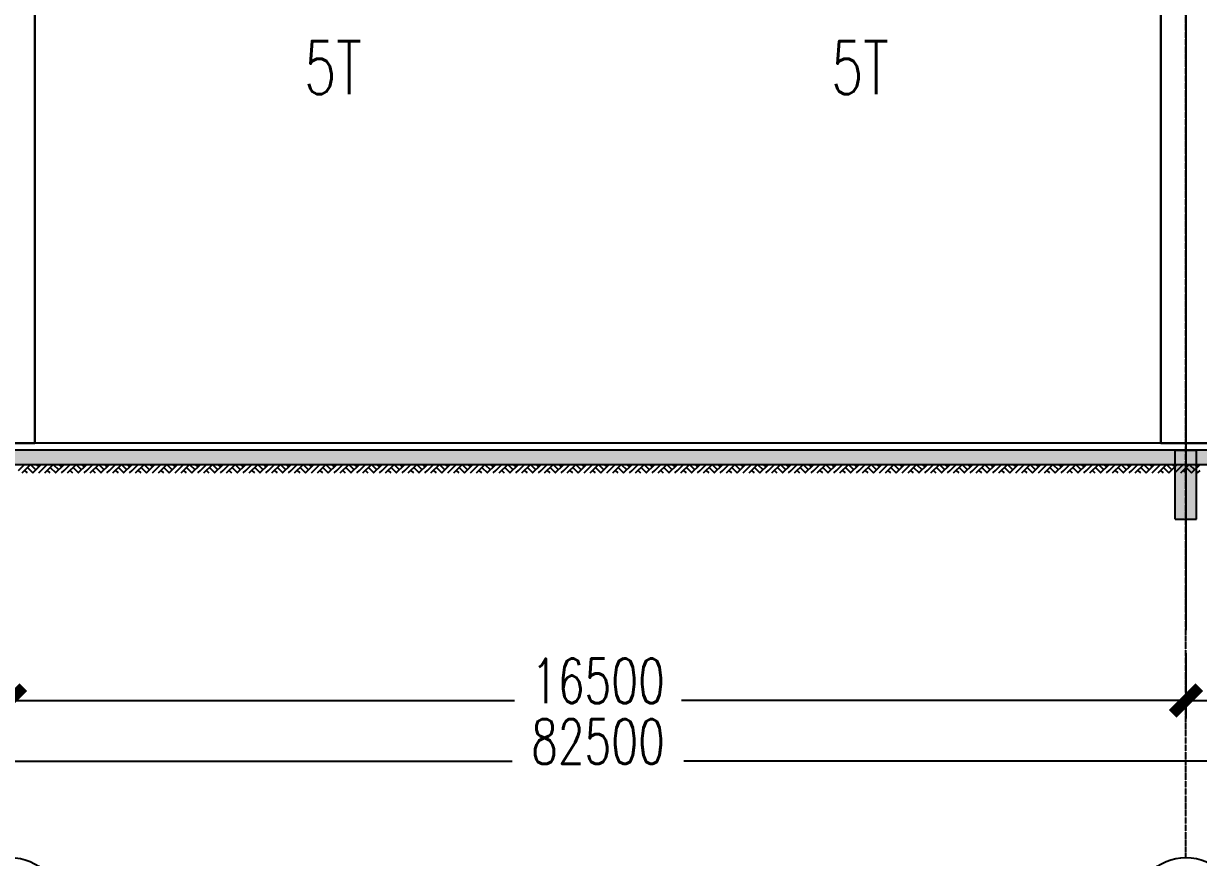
# Model space of a CAD drawing. Extents: x 220580 to 2027826, y -309201 to 71987.
# Drawn here: x 1078239 to 1094725, y -228168 to -216470 of the extents above; entities that cross this region are included whole.
import ezdxf
from ezdxf.enums import TextEntityAlignment as Align

# ---------------------------------------------------------------- set-up
doc = ezdxf.new("R2010")
doc.units = 0
doc.linetypes.add('__DASH', pattern=[0.35, 0.25, -0.1])
doc.linetypes.add('DOTE', pattern=[2.42, 2, -0.2, 0.02, -0.2])
for name, color, linetype in [('3符号', 173, 'Continuous'), ('A-AXIS-DOTE', 14, 'DOTE'), ('A-HATCH-1', 252, 'Continuous'), ('A-LIN-V', 9, 'Continuous'), ('AS-COLN', 6, 'Continuous'), ('AS-WALL', 40, 'Continuous'), ('COLUMN', 4, 'Continuous'), ('DIM', 173, 'Continuous'), ('FHSGH10105-主梁-06', 7, 'Continuous'), ('PUB_HATCH', 8, 'Continuous')]:
    doc.layers.add(name, color=color, linetype=linetype)
doc.styles.add('_TCH_AXIS', font='COMPLEX', dxfattribs={"bigfont": 'GBCBIG'})
doc.styles.add('A-STANDARD', font='SIMPLEX', dxfattribs={"bigfont": 'GBCBIG'})
doc.styles.add('DHTEXT-1', font='ROMANS.shx', dxfattribs={"width": 0.7, "bigfont": 'CHINESE.shx'})
doc.dimstyles.new('ZN250', dxfattribs={"dimscale": 250, "dimtxt": 2.5, "dimasz": 1.5, "dimexe": 1, "dimexo": 2, "dimgap": 0.9, "dimtad": 1, "dimdec": 0, "dimdsep": 46, "dimtxsty": 'DHTEXT-1', "dimblk": 'ARCHTICK', "dimcen": 2.5, "dimclrd": 173, "dimclre": 173, "dimclrt": 7, "dimazin": 2, "dimtfac": 1, "dimtdec": 0, "dimtix": 1, "dimtmove": 2, "dimatfit": 3, "dimfxl": 0, "dimarcsym": 0})

# ---------------------------------------------------------------- blocks, each defined once
blk = doc.blocks.new('23423wer-M')
at = {"layer": 'A-AXIS-DOTE', "color": 1}
blk.add_line((1667005, 543376), (1667005, 531172), dxfattribs=at)
blk = doc.blocks.new('55555')
at = {"layer": 'COLUMN'}
for points in [[(-350, 700), (-350, -14200), (350, -14200), (350, 700)], [(16850, 700), (16850, -14200), (16150, -14200), (16150, 700)]]:
    blk.add_lwpolyline(points, close=True, dxfattribs=at)
blk = doc.blocks.new('23423wer')
at = {"layer": 'A-AXIS-DOTE', "color": 1}
blk.add_line((-1667005, 543376), (-1667005, 531172), dxfattribs=at)
blk = doc.blocks.new('G$C20E3758E')
at = {"layer": 'FHSGH10105-主梁-06', "color": 3, "linetype": 'Continuous', "style": 'A-STANDARD', "width": 0.705882}
blk.add_text('5T', height=473.248, dxfattribs=at).set_placement((1867.71, -101.65))
blk = doc.blocks.new('G$C20E3758E-M')
at = {"layer": 'FHSGH10105-主梁-06', "color": 3, "linetype": 'Continuous', "style": 'A-STANDARD', "width": 0.705882}
blk.add_text('5T', height=473.248, dxfattribs=at).set_placement((-2408.56, -101.65))
blk = doc.blocks.new('$LinePat$素土夯实')
at = {"color": 0}
for p, q in [((0, -210), (210, 0)), ((120, -300), (420, 0)), ((420, 0), (608, -188)), ((495, -300), (795, 0)), ((615, 0), (705, -90)), ((210, -210), (300, -300)), ((315, -105), (502, -293)), ((705, -300), (795, -210))]:
    blk.add_line(p, q, dxfattribs=at)
blk = doc.blocks.new('_ArchTick')
at = {"color": 0, "linetype": 'ByBlock', "const_width": 0.4}
blk.add_lwpolyline([(-0.5, -0.5), (0.5, 0.5)], dxfattribs=at)
blk = doc.blocks.new('*D1066')
at = {"layer": 'Defpoints', "color": 0, "ltscale": 2500, "transparency": 16777216}
for p in [(0, -2825), (82500, -2825), (82500, -4462)]:
    blk.add_point(p, dxfattribs=at)
at = {"layer": 'DIM', "color": 173, "linetype": 'ByBlock', "lineweight": -2, "ltscale": 2500, "transparency": 16777216}
for p, q in [((0, -3325), (0, -4712)), ((82500, -3325), (82500, -4712)), ((0, -4462), (40046, -4462)), ((82500, -4462), (42454, -4462))]:
    blk.add_line(p, q, dxfattribs=at)
at = {"layer": 'DIM', "color": 173, "lineweight": -2, "ltscale": 2500, "transparency": 16777216, "xscale": 375, "yscale": 375, "zscale": 375, "rotation": 180}
blk.add_blockref('_ArchTick', (0, -4462), dxfattribs=at)
at = {"layer": 'DIM', "color": 173, "lineweight": -2, "ltscale": 2500, "transparency": 16777216, "xscale": 375, "yscale": 375, "zscale": 375}
blk.add_blockref('_ArchTick', (82500, -4462), dxfattribs=at)
at = {"layer": 'DIM', "color": 7, "ltscale": 2500, "transparency": 16777216, "insert": (41250, -4187), "char_height": 625, "attachment_point": 5, "style": 'DHTEXT-1'}
blk.add_mtext('82500', dxfattribs=at)
blk = doc.blocks.new('*D1073')
at = {"layer": 'Defpoints', "color": 0, "ltscale": 2500, "transparency": 16777216}
for p in [(49500, -2447), (66000, -2447), (66000, -3612)]:
    blk.add_point(p, dxfattribs=at)
at = {"layer": 'DIM', "color": 173, "linetype": 'ByBlock', "lineweight": -2, "ltscale": 2500, "transparency": 16777216}
for p, q in [((49500, -2947), (49500, -3862)), ((66000, -2947), (66000, -3862)), ((49500, -3612), (56577, -3612)), ((66000, -3612), (58923, -3612))]:
    blk.add_line(p, q, dxfattribs=at)
at = {"layer": 'DIM', "color": 173, "lineweight": -2, "ltscale": 2500, "transparency": 16777216, "xscale": 375, "yscale": 375, "zscale": 375, "rotation": 180}
blk.add_blockref('_ArchTick', (49500, -3612), dxfattribs=at)
at = {"layer": 'DIM', "color": 173, "lineweight": -2, "ltscale": 2500, "transparency": 16777216, "xscale": 375, "yscale": 375, "zscale": 375}
blk.add_blockref('_ArchTick', (66000, -3612), dxfattribs=at)
at = {"layer": 'DIM', "color": 7, "ltscale": 2500, "transparency": 16777216, "insert": (57750, -3337), "char_height": 625, "attachment_point": 5, "style": 'DHTEXT-1'}
blk.add_mtext('16500', dxfattribs=at)
blk = doc.blocks.new('*D1074')
at = {"layer": 'Defpoints', "color": 0, "ltscale": 2500, "transparency": 16777216}
for p in [(33000, -2447), (49500, -2447), (49500, -3612)]:
    blk.add_point(p, dxfattribs=at)
at = {"layer": 'DIM', "color": 173, "linetype": 'ByBlock', "lineweight": -2, "ltscale": 2500, "transparency": 16777216}
for p, q in [((33000, -2947), (33000, -3862)), ((49500, -2947), (49500, -3862)), ((33000, -3612), (40077, -3612)), ((49500, -3612), (42423, -3612))]:
    blk.add_line(p, q, dxfattribs=at)
at = {"layer": 'DIM', "color": 173, "lineweight": -2, "ltscale": 2500, "transparency": 16777216, "xscale": 375, "yscale": 375, "zscale": 375, "rotation": 180}
blk.add_blockref('_ArchTick', (33000, -3612), dxfattribs=at)
at = {"layer": 'DIM', "color": 173, "lineweight": -2, "ltscale": 2500, "transparency": 16777216, "xscale": 375, "yscale": 375, "zscale": 375}
blk.add_blockref('_ArchTick', (49500, -3612), dxfattribs=at)
at = {"layer": 'DIM', "color": 7, "ltscale": 2500, "transparency": 16777216, "insert": (41250, -3337), "char_height": 625, "attachment_point": 5, "style": 'DHTEXT-1'}
blk.add_mtext('16500', dxfattribs=at)
blk = doc.blocks.new('*D1075')
at = {"layer": 'Defpoints', "color": 0, "ltscale": 2500, "transparency": 16777216}
for p in [(16500, -2447), (33000, -2447), (33000, -3612)]:
    blk.add_point(p, dxfattribs=at)
at = {"layer": 'DIM', "color": 173, "linetype": 'ByBlock', "lineweight": -2, "ltscale": 2500, "transparency": 16777216}
for p, q in [((16500, -2947), (16500, -3862)), ((33000, -2947), (33000, -3862)), ((16500, -3612), (23577, -3612)), ((33000, -3612), (25923, -3612))]:
    blk.add_line(p, q, dxfattribs=at)
at = {"layer": 'DIM', "color": 173, "lineweight": -2, "ltscale": 2500, "transparency": 16777216, "xscale": 375, "yscale": 375, "zscale": 375, "rotation": 180}
blk.add_blockref('_ArchTick', (16500, -3612), dxfattribs=at)
at = {"layer": 'DIM', "color": 173, "lineweight": -2, "ltscale": 2500, "transparency": 16777216, "xscale": 375, "yscale": 375, "zscale": 375}
blk.add_blockref('_ArchTick', (33000, -3612), dxfattribs=at)
at = {"layer": 'DIM', "color": 7, "ltscale": 2500, "transparency": 16777216, "insert": (24750, -3337), "char_height": 625, "attachment_point": 5, "style": 'DHTEXT-1'}
blk.add_mtext('16500', dxfattribs=at)
blk = doc.blocks.new('卓越-轴号')
blk.add_circle((0, 0), 4)
at = {"color": 0, "style": '_TCH_AXIS', "width": 1.041667, "flags": 8}
blk.add_attdef('A', text='', height=4.48, dxfattribs=at).set_placement((-2, -2.24), (2, -2.24), align=Align.FIT)
blk = doc.blocks.new('20250917080948')
at = {"layer": 'A-AXIS-DOTE', "ltscale": 2}
blk.add_line((49500, -5813.6), (49500, 21247.6), dxfattribs=at)
at = {"layer": 'A-AXIS-DOTE', "linetype": '__DASH', "ltscale": 2}
blk.add_line((93070.1, 0), (-8769.3, 0), dxfattribs=at)
at = {"layer": '3符号', "color": 7}
ref = blk.add_blockref('卓越-轴号', (33001.1, -6533.6), dxfattribs=dict(at, xscale=180, yscale=180, zscale=180))
ref.add_attrib('A', '203', dxfattribs={"layer": '0', "color": 0, "height": 806.4, "style": '_TCH_AXIS', "width": 0.347222}).set_placement((32641.1, -6936.8), (33361.1, -6936.8), align=Align.FIT)
ref = blk.add_blockref('卓越-轴号', (49501.1, -6533.6), dxfattribs=dict(at, xscale=180, yscale=180, zscale=180))
ref.add_attrib('A', '204', dxfattribs={"layer": '0', "color": 0, "height": 806.4, "style": '_TCH_AXIS', "width": 0.334821}).set_placement((49141.1, -6936.8), (49861.1, -6936.8), align=Align.FIT)
at = {"layer": 'DIM', "ltscale": 2500}
for base, p1, p2, angle, picture, middle in [((33000, -3611.8), (16500, -2447.5), (33000, -2447.5), 360, '*D1075', (24750, -3336.8)), ((49500, -3611.8), (33000, -2447.5), (49500, -2447.5), 360, '*D1074', (41250, -3336.8)), ((66000, -3611.8), (49500, -2447.5), (66000, -2447.5), 0, '*D1073', (57750, -3336.8)), ((82500, -4461.8), (0, -2825.4), (82500, -2825.4), 360, '*D1066', (41250, -4186.8))]:
    dim = blk.add_linear_dim(base=base, p1=p1, p2=p2, angle=angle, dimstyle='ZN250', dxfattribs=at)
    dim.commit()
    dim.dimension.update_dxf_attribs({"geometry": picture, "text_midpoint": middle, "dimtype": 129})

msp = doc.modelspace()

# ---------------------------------------------------------------- hatches: boundary and pattern name
at = {"layer": 'A-HATCH-1'}
h = msp.add_hatch(color=256, dxfattribs=at)
h.dxf.hatch_style = 1
h.paths.add_polyline_path([(1127898.9, -222654.8), (1127898.9, -222454.8), (1044698.9, -222454.8), (1044698.9, -222654.8)])
at = {"layer": 'PUB_HATCH'}
msp.add_hatch(color=256, dxfattribs=at).paths.add_polyline_path([(1094698.9, -223422.3), (1094698.9, -222454.8), (1094398.9, -222454.8), (1094398.9, -223422.3)])

# ---------------------------------------------------------------- linework, layer by layer
at = {"layer": 'A-AXIS-DOTE', "ltscale": 2}
msp.add_line((1094548.9, -228168.4), (1094548.9, -201107.2), dxfattribs=at)
at = {"layer": 'A-AXIS-DOTE', "linetype": '__DASH', "ltscale": 2}
msp.add_line((1138119.1, -222354.8), (1036279.6, -222354.8), dxfattribs=at)
at = {"layer": 'AS-COLN'}
for p, q in [((1094398.9, -223422.3), (1094398.9, -222454.8)), ((1094398.9, -222454.8), (1094698.9, -222454.8)), ((1094698.9, -223422.3), (1094698.9, -222454.8)), ((1094398.9, -223422.3), (1094698.9, -223422.3))]:
    msp.add_line(p, q, dxfattribs=at)
msp.add_lwpolyline([(1127898.9, -222654.8), (1127898.9, -222454.8), (1044698.9, -222454.8), (1044698.9, -222654.8)], close=True, dxfattribs=at)
at = {"layer": 'AS-WALL'}
msp.add_lwpolyline([(1128198.9, -222454.8), (1128198.9, -222354.8), (1044748.9, -222354.8)], dxfattribs=at)

# ---------------------------------------------------------------- block references
at = {"ltscale": 1000}
msp.add_blockref('20250917080948', (1045048.9, -222354.8), dxfattribs=at)
at = {"xscale": 1.35874988235309, "yscale": 1.35874988235309, "zscale": 1.35874988235309}
for name, p in [('23423wer', (3359592, -946709.1)), ('23423wer-M', (-1170494.2, -946709.1))]:
    msp.add_blockref(name, p, dxfattribs=at)
at = {"layer": 'A-HATCH-1', "xscale": 0.400973517437254, "yscale": 0.4, "zscale": 0.4}
for p in [(1078170.2, -222654.8), (1078489, -222654.8), (1078807.7, -222654.8), (1079126.5, -222654.8), (1079445.3, -222654.8), (1079764.1, -222654.8), (1080082.8, -222654.8), (1080401.6, -222654.8), (1080720.4, -222654.8), (1081039.2, -222654.8), (1081357.9, -222654.8), (1081676.7, -222654.8), (1081995.5, -222654.8), (1082314.2, -222654.8), (1082633, -222654.8), (1082951.8, -222654.8), (1083270.6, -222654.8), (1083589.3, -222654.8), (1083908.1, -222654.8), (1084226.9, -222654.8), (1084545.7, -222654.8), (1084864.4, -222654.8), (1085183.2, -222654.8), (1085502, -222654.8), (1085820.8, -222654.8), (1086139.5, -222654.8), (1086458.3, -222654.8), (1086777.1, -222654.8), (1087095.9, -222654.8), (1087414.6, -222654.8), (1087733.4, -222654.8), (1088052.2, -222654.8), (1088371, -222654.8), (1088689.7, -222654.8), (1089008.5, -222654.8), (1089327.3, -222654.8), (1089646, -222654.8), (1089964.8, -222654.8), (1090283.6, -222654.8), (1090602.4, -222654.8), (1090921.1, -222654.8), (1091239.9, -222654.8), (1091558.7, -222654.8), (1091877.5, -222654.8), (1092196.2, -222654.8), (1092515, -222654.8), (1092833.8, -222654.8), (1093152.6, -222654.8), (1093471.3, -222654.8), (1093790.1, -222654.8), (1094108.9, -222654.8), (1094427.7, -222654.8)]:
    msp.add_blockref('$LinePat$素土夯实', p, dxfattribs=at)
at = {"layer": 'A-LIN-V'}
for p in [(1061548.9, -208154.8), (1078048.9, -208154.8), (1094548.9, -208154.8)]:
    msp.add_blockref('55555', p, dxfattribs=at)
at = {"layer": 'A-LIN-V', "xscale": 1.571585729816195, "yscale": 1.571585729816195, "zscale": 1.571585729816195}
for name, p in [('G$C20E3758E-M', (1085961.7, -217300.2)), ('G$C20E3758E', (1086636.2, -217300.2))]:
    msp.add_blockref(name, p, dxfattribs=at)

doc.saveas('drawing.dxf')
